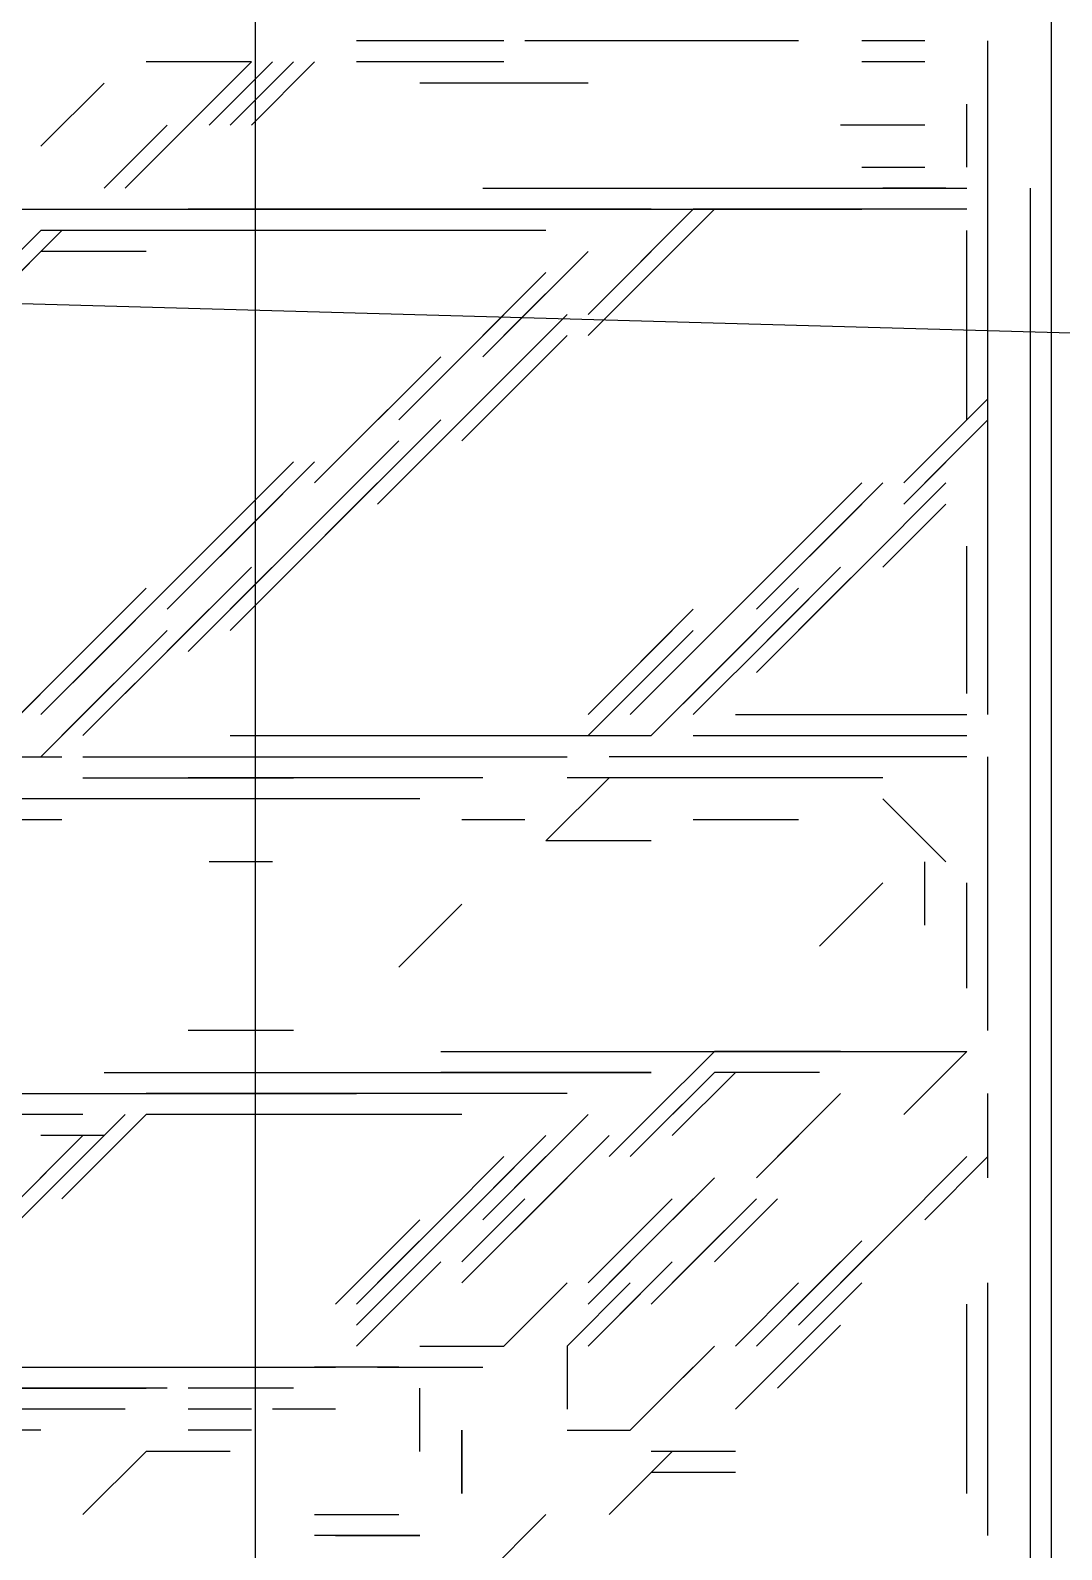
# Model space of a CAD drawing. Extents: x 34 to 168, y 38 to 138.
# Drawn here: x 93.22 to 101.38, y 110.08 to 122.1 of the extents above; entities that cross this region are included whole.
import ezdxf

# ---------------------------------------------------------------- set-up
doc = ezdxf.new("R2010")
doc.units = 0
doc.layers.add('STRUCTURE', color=1, linetype='CONTINUOUS')

msp = doc.modelspace()

# ---------------------------------------------------------------- linework, layer by layer
for p, q in [((101.3003, 126.3536), (101.3003, 106.187)), ((101.3003, 126.3536), (101.3003, 118.187)), ((101.3003, 126.3536), (101.3003, 112.8536)), ((101.3003, 126.3536), (101.3003, 111.687)), ((101.3003, 126.3536), (101.3003, 106.187)), ((101.3003, 126.3536), (101.3003, 79.8536)), ((101.3003, 126.3536), (101.3003, 118.187)), ((101.3003, 126.0203), (101.3003, 86.187)), ((101.3003, 122.687), (101.3003, 121.8536)), ((96.967, 122.0203), (95.8003, 122.0203)), ((96.967, 122.0203), (95.8003, 122.0203)), ((96.467, 122.0203), (95.967, 122.0203)), ((99.3003, 122.0203), (97.1337, 122.0203)), ((100.3003, 122.0203), (99.8003, 122.0203)), ((100.3003, 122.0203), (99.8003, 122.0203)), ((100.8003, 116.687), (100.8003, 122.0203)), ((100.8003, 121.0203), (100.8003, 122.0203)), ((100.8003, 121.0203), (100.8003, 122.0203)), ((94.967, 121.8536), (94.1337, 121.8536)), ((94.967, 121.8536), (94.467, 121.3536)), ((95.1337, 121.8536), (94.6337, 121.3536)), ((95.3003, 121.8536), (94.8003, 121.3536)), ((95.3003, 121.8536), (94.8003, 121.3536)), ((95.467, 121.8536), (94.967, 121.3536)), ((96.967, 121.8536), (95.8003, 121.8536)), ((100.3003, 121.8536), (99.8003, 121.8536)), ((100.8003, 121.0203), (100.8003, 121.8536)), ((100.8003, 121.0203), (100.8003, 121.8536)), ((93.8003, 121.687), (93.3003, 121.187)), ((93.8003, 121.687), (93.3003, 121.187)), ((97.6337, 121.687), (96.3003, 121.687)), ((100.8003, 121.0203), (100.8003, 121.687)), ((100.8003, 121.0203), (100.8003, 121.687)), ((100.6337, 121.0203), (100.6337, 121.5203)), ((100.6337, 121.0203), (100.6337, 121.5203)), ((101.3003, 121.5203), (101.3003, 121.0203)), ((94.3003, 121.3536), (93.8003, 120.8536)), ((94.467, 121.3536), (93.967, 120.8536)), ((100.3003, 121.3536), (99.6337, 121.3536)), ((99.8003, 121.0203), (100.3003, 121.0203)), ((96.8003, 120.8536), (98.3003, 120.8536)), ((97.1337, 120.8536), (97.967, 120.8536)), ((97.467, 120.8536), (100.6337, 120.8536)), ((97.467, 120.8536), (100.6337, 120.8536)), ((97.967, 120.8536), (100.6337, 120.8536)), ((98.3003, 120.8536), (100.6337, 120.8536)), ((99.467, 120.8536), (100.467, 120.8536)), ((99.8003, 120.8536), (100.6337, 120.8536)), ((99.8003, 120.8536), (100.6337, 120.8536)), ((99.967, 120.8536), (100.467, 120.8536)), ((100.467, 120.8536), (99.967, 120.8536)), ((101.1337, 120.8536), (101.1337, 77.8536)), ((93.1337, 120.687), (93.967, 120.687)), ((93.1337, 120.687), (93.967, 120.687)), ((93.967, 120.687), (98.1337, 120.687)), ((94.1337, 120.687), (97.8003, 120.687)), ((94.3003, 120.687), (97.3003, 120.687)), ((94.3003, 120.687), (98.467, 120.687)), ((94.3003, 120.687), (97.3003, 120.687)), ((94.3003, 120.687), (98.467, 120.687)), ((94.467, 120.687), (99.8003, 120.687)), ((98.1337, 120.687), (94.467, 120.687)), ((94.467, 120.687), (94.967, 120.687)), ((98.1337, 120.687), (94.8003, 120.687)), ((98.1337, 120.687), (94.8003, 120.687)), ((97.6337, 120.687), (94.967, 120.687)), ((97.6337, 120.687), (94.967, 120.687)), ((97.6337, 120.687), (95.1337, 120.687)), ((97.6337, 120.687), (95.1337, 120.687)), ((95.3003, 120.687), (96.6337, 120.687)), ((97.467, 120.687), (95.3003, 120.687)), ((97.467, 120.687), (95.3003, 120.687)), ((95.467, 120.687), (96.3003, 120.687)), ((97.467, 120.687), (95.8003, 120.687)), ((97.467, 120.687), (96.467, 120.687)), ((98.467, 120.687), (97.6337, 119.8536)), ((98.467, 120.687), (97.6337, 119.8536)), ((98.6337, 120.687), (97.8003, 119.8536)), ((98.6337, 120.687), (97.8003, 119.8536)), ((98.467, 120.687), (97.8003, 120.0203)), ((99.8003, 120.687), (98.467, 120.687)), ((100.467, 120.687), (98.467, 120.687)), ((100.6337, 120.687), (98.467, 120.687)), ((100.3003, 120.687), (98.467, 120.687)), ((100.3003, 120.687), (98.467, 120.687)), ((100.467, 120.687), (98.467, 120.687)), ((100.467, 120.687), (98.467, 120.687)), ((100.467, 120.687), (98.467, 120.687)), ((100.6337, 120.687), (98.467, 120.687)), ((100.3003, 120.687), (98.467, 120.687)), ((100.6337, 120.687), (98.6337, 120.687)), ((100.6337, 120.687), (98.6337, 120.687)), ((100.467, 120.687), (98.8003, 120.687)), ((100.467, 120.687), (99.3003, 120.687)), ((93.3003, 120.5203), (92.3003, 119.5203)), ((93.3003, 120.5203), (92.3003, 119.5203)), ((93.3003, 120.5203), (92.3003, 119.5203)), ((93.3003, 120.5203), (92.3003, 119.5203)), ((93.467, 120.5203), (92.6337, 119.687)), ((93.3003, 120.5203), (92.8003, 120.0203)), ((93.467, 120.5203), (92.8003, 119.8536)), ((93.3003, 120.5203), (92.8003, 120.0203)), ((94.3003, 120.5203), (93.3003, 120.5203)), ((94.967, 120.5203), (93.3003, 120.5203)), ((95.6337, 120.5203), (93.3003, 120.5203)), ((96.3003, 120.5203), (93.3003, 120.5203)), ((94.6337, 120.5203), (93.3003, 120.5203)), ((94.8003, 120.5203), (93.3003, 120.5203)), ((94.8003, 120.5203), (93.3003, 120.5203)), ((94.967, 120.5203), (93.3003, 120.5203)), ((95.1337, 120.5203), (93.3003, 120.5203)), ((95.1337, 120.5203), (93.3003, 120.5203)), ((94.6337, 120.5203), (93.3003, 120.5203)), ((97.3003, 120.5203), (93.467, 120.5203)), ((97.3003, 120.5203), (93.467, 120.5203)), ((97.3003, 120.5203), (94.3003, 120.5203)), ((98.467, 120.5203), (97.6337, 119.687)), ((100.6337, 119.0203), (100.6337, 120.5203)), ((100.8003, 118.8536), (100.8003, 120.5203)), ((100.8003, 116.687), (100.8003, 120.5203)), ((100.8003, 118.8536), (100.8003, 120.5203)), ((100.8003, 118.8536), (100.8003, 120.5203)), ((100.8003, 118.8536), (100.8003, 120.5203)), ((100.8003, 119.0203), (100.8003, 120.5203)), ((100.8003, 116.687), (100.8003, 120.5203)), ((93.3003, 120.3536), (92.467, 119.5203)), ((94.1337, 120.3536), (93.3003, 120.3536)), ((96.8003, 119.5203), (97.6337, 120.3536)), ((96.967, 119.687), (97.6337, 120.3536)), ((98.1337, 120.3536), (97.6337, 119.8536)), ((100.8003, 119.0203), (100.8003, 120.3536)), ((100.8003, 119.0203), (100.8003, 120.3536)), ((100.8003, 119.187), (100.8003, 120.3536)), ((100.8003, 119.187), (100.8003, 120.3536)), ((100.8003, 119.0203), (100.8003, 120.3536)), ((96.6337, 119.5203), (97.3003, 120.187)), ((96.8003, 119.687), (97.3003, 120.187)), ((97.467, 119.8536), (96.6337, 119.0203)), ((97.467, 119.8536), (96.6337, 119.0203)), ((97.467, 119.8536), (96.6337, 119.0203)), ((97.467, 119.687), (96.6337, 118.8536)), ((97.467, 119.687), (96.6337, 118.8536)), ((95.467, 118.5203), (96.467, 119.5203)), ((95.6337, 118.687), (96.467, 119.5203)), ((96.1337, 119.0203), (96.6337, 119.5203)), ((97.1337, 119.5203), (96.467, 118.8536)), ((97.1337, 119.5203), (96.6337, 119.0203)), ((97.1337, 119.5203), (96.6337, 119.0203)), ((97.1337, 119.5203), (96.6337, 119.0203)), ((100.1337, 118.5203), (100.8003, 119.187)), ((100.3003, 118.687), (100.8003, 119.187)), ((96.467, 119.0203), (95.6337, 118.187)), ((96.467, 119.0203), (95.8003, 118.3536)), ((96.467, 119.0203), (95.8003, 118.3536)), ((96.6337, 119.0203), (96.1337, 118.5203)), ((100.1337, 118.3536), (100.8003, 119.0203)), ((100.3003, 118.5203), (100.8003, 119.0203)), ((100.3003, 118.5203), (100.8003, 119.0203)), ((96.3003, 118.8536), (95.467, 118.0203)), ((95.6337, 118.3536), (96.1337, 118.8536)), ((96.467, 118.8536), (95.967, 118.3536)), ((94.3003, 117.687), (95.3003, 118.687)), ((94.967, 118.187), (95.467, 118.687)), ((94.3003, 117.687), (95.1337, 118.5203)), ((94.467, 117.687), (95.3003, 118.5203)), ((95.967, 118.5203), (95.1337, 117.687)), ((95.967, 118.5203), (95.3003, 117.8536)), ((98.967, 117.687), (99.8003, 118.5203)), ((99.1337, 117.687), (99.967, 118.5203)), ((100.467, 118.5203), (99.8003, 117.8536)), ((100.8003, 116.687), (100.8003, 118.5203)), ((94.3003, 117.5203), (95.1337, 118.3536)), ((95.8003, 118.3536), (94.8003, 117.3536)), ((95.6337, 118.3536), (95.1337, 117.8536)), ((95.6337, 118.3536), (95.1337, 117.8536)), ((98.967, 117.5203), (99.8003, 118.3536)), ((98.967, 117.687), (99.6337, 118.3536)), ((98.967, 117.5203), (99.8003, 118.3536)), ((99.3003, 117.8536), (99.8003, 118.3536)), ((100.467, 118.3536), (99.967, 117.8536)), ((100.467, 118.3536), (99.967, 117.8536)), ((100.8003, 116.687), (100.8003, 118.3536)), ((100.8003, 116.687), (100.8003, 118.3536)), ((100.8003, 116.687), (100.8003, 118.3536)), ((94.1337, 117.5203), (94.8003, 118.187)), ((95.467, 118.187), (94.8003, 117.5203)), ((98.8003, 117.5203), (99.467, 118.187)), ((100.8003, 116.8536), (100.8003, 118.187)), ((100.8003, 116.687), (100.8003, 118.187)), ((100.8003, 116.687), (100.8003, 118.187)), ((95.3003, 118.0203), (94.6337, 117.3536)), ((99.967, 118.0203), (99.467, 117.5203)), ((100.6337, 116.8536), (100.6337, 118.0203)), ((100.8003, 116.8536), (100.8003, 118.0203)), ((100.8003, 116.8536), (100.8003, 118.0203)), ((94.967, 117.8536), (94.1337, 117.0203)), ((94.967, 117.8536), (94.467, 117.3536)), ((95.1337, 117.8536), (94.6337, 117.3536)), ((99.6337, 117.8536), (98.8003, 117.0203)), ((99.8003, 117.8536), (99.1337, 117.187)), ((99.6337, 117.8536), (99.1337, 117.3536)), ((99.6337, 117.8536), (99.1337, 117.3536)), ((99.8003, 117.8536), (99.3003, 117.3536)), ((101.3003, 117.8536), (101.3003, 117.3536)), ((101.3003, 117.8536), (101.3003, 117.3536)), ((93.1337, 116.687), (94.1337, 117.687)), ((93.3003, 116.8536), (94.1337, 117.687)), ((93.8003, 117.187), (94.3003, 117.687)), ((94.967, 117.687), (94.467, 117.187)), ((99.3003, 117.687), (98.3003, 116.687)), ((99.3003, 117.687), (98.3003, 116.687)), ((99.3003, 117.687), (98.3003, 116.687)), ((99.6337, 117.687), (98.967, 117.0203)), ((100.8003, 117.187), (100.8003, 117.687)), ((93.1337, 116.687), (93.967, 117.5203)), ((93.3003, 116.687), (94.1337, 117.5203)), ((94.6337, 117.5203), (93.967, 116.8536)), ((97.6337, 116.687), (98.467, 117.5203)), ((97.967, 116.687), (98.8003, 117.5203)), ((98.1337, 116.8536), (98.8003, 117.5203)), ((98.1337, 116.8536), (98.8003, 117.5203)), ((99.1337, 117.5203), (98.3003, 116.687)), ((99.1337, 117.5203), (98.3003, 116.687)), ((99.1337, 117.5203), (98.3003, 116.687)), ((98.3003, 117.0203), (98.8003, 117.5203)), ((99.3003, 117.5203), (98.8003, 117.0203)), ((94.3003, 117.3536), (93.467, 116.5203)), ((94.467, 117.3536), (93.6337, 116.5203)), ((94.467, 117.3536), (93.6337, 116.5203)), ((97.6337, 116.687), (98.3003, 117.3536)), ((97.8003, 116.687), (98.467, 117.3536)), ((98.967, 117.3536), (98.3003, 116.687)), ((98.967, 117.3536), (98.3003, 116.687)), ((99.1337, 117.3536), (98.467, 116.687)), ((92.8003, 116.3536), (93.6337, 117.187)), ((93.3003, 116.687), (93.8003, 117.187)), ((97.6337, 116.5203), (98.3003, 117.187)), ((98.1337, 116.5203), (98.8003, 117.187)), ((98.8003, 117.187), (98.3003, 116.687)), ((93.3003, 116.3536), (93.967, 117.0203)), ((93.967, 117.0203), (93.467, 116.5203)), ((93.967, 117.0203), (93.467, 116.5203)), ((93.967, 117.0203), (93.467, 116.5203)), ((93.967, 117.0203), (93.467, 116.5203)), ((93.967, 117.0203), (93.467, 116.5203)), ((98.1337, 116.5203), (98.6337, 117.0203)), ((98.1337, 116.5203), (98.6337, 117.0203)), ((101.3003, 117.0203), (101.3003, 115.5203)), ((101.3003, 117.0203), (101.3003, 115.5203)), ((93.3003, 116.3536), (93.8003, 116.8536)), ((93.3003, 116.3536), (93.8003, 116.8536)), ((93.3003, 116.3536), (93.8003, 116.8536)), ((98.8003, 116.687), (100.467, 116.687)), ((99.1337, 116.687), (100.6337, 116.687)), ((99.6337, 116.687), (100.6337, 116.687)), ((94.8003, 116.5203), (97.3003, 116.5203)), ((95.3003, 116.5203), (97.3003, 116.5203)), ((95.8003, 116.5203), (97.467, 116.5203)), ((96.3003, 116.5203), (97.467, 116.5203)), ((96.967, 116.5203), (97.6337, 116.5203)), ((97.467, 116.5203), (98.1337, 116.5203)), ((97.6337, 116.5203), (98.1337, 116.5203)), ((97.6337, 116.5203), (98.1337, 116.5203)), ((97.6337, 116.5203), (98.1337, 116.5203)), ((97.6337, 116.5203), (98.1337, 116.5203)), ((98.467, 116.5203), (100.6337, 116.5203)), ((98.467, 116.5203), (100.6337, 116.5203)), ((98.467, 116.5203), (100.467, 116.5203)), ((98.467, 116.5203), (100.1337, 116.5203)), ((98.467, 116.5203), (100.6337, 116.5203)), ((98.467, 116.5203), (100.6337, 116.5203)), ((98.467, 116.5203), (100.6337, 116.5203)), ((98.467, 116.5203), (100.6337, 116.5203)), ((98.467, 116.5203), (100.6337, 116.5203)), ((98.467, 116.5203), (100.6337, 116.5203)), ((98.467, 116.5203), (100.6337, 116.5203)), ((98.6337, 116.5203), (99.467, 116.5203)), ((92.8003, 116.3536), (93.3003, 116.3536)), ((92.8003, 116.3536), (93.3003, 116.3536)), ((92.8003, 116.3536), (93.3003, 116.3536)), ((92.8003, 116.3536), (93.3003, 116.3536)), ((92.967, 116.3536), (93.467, 116.3536)), ((93.6337, 116.3536), (96.8003, 116.3536)), ((93.8003, 116.3536), (96.1337, 116.3536)), ((93.8003, 116.3536), (95.6337, 116.3536)), ((93.8003, 116.3536), (95.1337, 116.3536)), ((93.8003, 116.3536), (94.6337, 116.3536)), ((93.967, 116.3536), (97.3003, 116.3536)), ((93.967, 116.3536), (97.3003, 116.3536)), ((93.967, 116.3536), (97.3003, 116.3536)), ((93.967, 116.3536), (97.1337, 116.3536)), ((94.8003, 116.3536), (97.3003, 116.3536)), ((94.967, 116.3536), (97.467, 116.3536)), ((95.1337, 116.3536), (97.467, 116.3536)), ((95.1337, 116.3536), (97.467, 116.3536)), ((95.467, 116.3536), (97.467, 116.3536)), ((100.467, 116.3536), (97.8003, 116.3536)), ((100.6337, 116.3536), (98.3003, 116.3536)), ((100.6337, 116.3536), (98.3003, 116.3536)), ((100.6337, 116.3536), (98.967, 116.3536)), ((100.467, 116.3536), (99.967, 116.3536)), ((100.8003, 114.187), (100.8003, 116.3536)), ((93.6337, 116.187), (94.1337, 116.187)), ((93.6337, 116.187), (95.3003, 116.187)), ((93.6337, 116.187), (94.967, 116.187)), ((93.6337, 116.187), (94.8003, 116.187)), ((93.6337, 116.187), (94.967, 116.187)), ((93.8003, 116.187), (94.6337, 116.187)), ((96.8003, 116.187), (94.467, 116.187)), ((96.467, 116.187), (94.6337, 116.187)), ((96.467, 116.187), (94.6337, 116.187)), ((96.3003, 116.187), (95.8003, 116.187)), ((97.8003, 116.187), (97.3003, 115.687)), ((97.8003, 116.187), (97.3003, 115.687)), ((98.1337, 116.187), (97.467, 116.187)), ((98.1337, 116.187), (97.467, 116.187)), ((98.8003, 116.187), (97.6337, 116.187)), ((98.967, 116.187), (97.6337, 116.187)), ((99.967, 116.187), (97.8003, 116.187)), ((99.967, 116.187), (97.8003, 116.187)), ((93.3003, 116.0203), (92.8003, 116.0203)), ((93.8003, 116.0203), (92.967, 116.0203)), ((93.8003, 116.0203), (92.967, 116.0203)), ((95.6337, 116.0203), (93.3003, 116.0203)), ((96.3003, 116.0203), (94.3003, 116.0203)), ((95.6337, 116.0203), (94.967, 116.0203)), ((95.6337, 116.0203), (94.967, 116.0203)), ((99.967, 116.0203), (100.467, 115.5203)), ((100.8003, 114.187), (100.8003, 116.0203)), ((100.8003, 114.3536), (100.8003, 116.0203)), ((100.8003, 114.187), (100.8003, 116.0203)), ((93.467, 115.8536), (92.967, 115.8536)), ((97.1337, 115.8536), (96.6337, 115.8536)), ((99.3003, 115.8536), (98.467, 115.8536)), ((98.1337, 115.687), (97.3003, 115.687)), ((95.1337, 115.5203), (94.6337, 115.5203)), ((100.3003, 115.0203), (100.3003, 115.5203)), ((100.3003, 115.0203), (100.3003, 115.5203)), ((99.467, 114.8536), (99.967, 115.3536)), ((100.6337, 114.5203), (100.6337, 115.3536)), ((100.6337, 114.5203), (100.6337, 115.3536)), ((100.8003, 114.687), (100.8003, 115.3536)), ((101.1337, 115.3536), (101.1337, 78.0203)), ((101.1337, 115.3536), (101.1337, 78.0203)), ((96.6337, 115.187), (96.1337, 114.687)), ((95.3003, 114.187), (94.467, 114.187)), ((96.467, 114.0203), (96.967, 114.0203)), ((96.967, 114.0203), (99.1337, 114.0203)), ((97.3003, 114.0203), (97.8003, 114.0203)), ((97.467, 114.0203), (99.8003, 114.0203)), ((97.467, 114.0203), (100.467, 114.0203)), ((97.467, 114.0203), (99.8003, 114.0203)), ((97.6337, 114.0203), (100.467, 114.0203)), ((98.6337, 114.0203), (98.1337, 113.5203)), ((98.3003, 114.0203), (100.6337, 114.0203)), ((98.3003, 114.0203), (100.6337, 114.0203)), ((99.6337, 114.0203), (98.6337, 114.0203)), ((99.6337, 114.0203), (98.6337, 114.0203)), ((99.6337, 114.0203), (98.6337, 114.0203)), ((99.6337, 114.0203), (98.8003, 114.0203)), ((99.6337, 114.0203), (98.967, 114.0203)), ((98.967, 114.0203), (100.6337, 114.0203)), ((99.6337, 114.0203), (98.967, 114.0203)), ((99.6337, 114.0203), (98.967, 114.0203)), ((99.467, 114.0203), (98.967, 114.0203)), ((99.467, 114.0203), (98.967, 114.0203)), ((100.6337, 114.0203), (100.1337, 113.5203)), ((100.6337, 114.0203), (100.1337, 113.5203)), ((100.6337, 114.0203), (100.1337, 113.5203)), ((93.8003, 113.8536), (96.8003, 113.8536)), ((93.8003, 113.8536), (96.8003, 113.8536)), ((93.967, 113.8536), (96.3003, 113.8536)), ((94.467, 113.8536), (96.3003, 113.8536)), ((94.6337, 113.8536), (97.3003, 113.8536)), ((94.8003, 113.8536), (97.467, 113.8536)), ((94.967, 113.8536), (98.1337, 113.8536)), ((94.967, 113.8536), (98.1337, 113.8536)), ((95.1337, 113.8536), (98.1337, 113.8536)), ((98.1337, 113.8536), (96.467, 113.8536)), ((97.8003, 113.8536), (96.467, 113.8536)), ((97.8003, 113.8536), (96.467, 113.8536)), ((97.6337, 113.8536), (96.467, 113.8536)), ((97.8003, 113.8536), (96.467, 113.8536)), ((97.6337, 113.8536), (96.6337, 113.8536)), ((97.6337, 113.8536), (96.6337, 113.8536)), ((97.6337, 113.8536), (96.6337, 113.8536)), ((97.6337, 113.8536), (96.6337, 113.8536)), ((97.6337, 113.8536), (96.8003, 113.8536)), ((97.6337, 113.8536), (97.1337, 113.8536)), ((98.6337, 113.8536), (97.967, 113.187)), ((98.6337, 113.8536), (98.1337, 113.3536)), ((98.8003, 113.8536), (98.3003, 113.3536)), ((99.3003, 113.8536), (98.6337, 113.8536)), ((99.467, 113.8536), (98.6337, 113.8536)), ((99.467, 113.8536), (98.6337, 113.8536)), ((99.3003, 113.8536), (98.8003, 113.8536)), ((91.6337, 113.687), (94.1337, 113.687)), ((92.1337, 113.687), (94.1337, 113.687)), ((92.3003, 113.687), (94.8003, 113.687)), ((92.3003, 113.687), (94.8003, 113.687)), ((92.467, 113.687), (94.967, 113.687)), ((96.3003, 113.687), (94.1337, 113.687)), ((96.3003, 113.687), (94.1337, 113.687)), ((96.3003, 113.687), (94.1337, 113.687)), ((94.3003, 113.687), (95.8003, 113.687)), ((96.467, 113.687), (94.3003, 113.687)), ((96.3003, 113.687), (94.3003, 113.687)), ((96.3003, 113.687), (94.3003, 113.687)), ((96.467, 113.687), (94.3003, 113.687)), ((96.467, 113.687), (94.3003, 113.687)), ((96.467, 113.687), (94.3003, 113.687)), ((95.8003, 113.687), (94.467, 113.687)), ((96.6337, 113.687), (94.467, 113.687)), ((96.967, 113.687), (95.3003, 113.687)), ((97.3003, 113.687), (95.967, 113.687)), ((97.3003, 113.687), (96.3003, 113.687)), ((97.467, 113.687), (96.8003, 113.687)), ((98.3003, 113.687), (97.8003, 113.187)), ((98.967, 113.0203), (99.6337, 113.687)), ((98.967, 113.0203), (99.6337, 113.687)), ((98.967, 113.0203), (99.6337, 113.687)), ((99.1337, 113.187), (99.6337, 113.687)), ((100.8003, 113.0203), (100.8003, 113.687)), ((100.8003, 113.0203), (100.8003, 113.687)), ((100.8003, 113.0203), (100.8003, 113.687)), ((93.6337, 113.5203), (90.467, 113.5203)), ((93.6337, 113.5203), (90.6337, 113.5203)), ((93.6337, 113.5203), (90.6337, 113.5203)), ((93.467, 113.5203), (90.8003, 113.5203)), ((93.967, 113.5203), (93.467, 113.0203)), ((93.967, 113.5203), (93.467, 113.0203)), ((94.1337, 113.5203), (93.6337, 113.0203)), ((95.1337, 113.5203), (94.1337, 113.5203)), ((95.8003, 113.5203), (94.1337, 113.5203)), ((96.1337, 113.5203), (94.3003, 113.5203)), ((96.6337, 113.5203), (94.3003, 113.5203)), ((96.967, 112.8536), (97.6337, 113.5203)), ((100.8003, 113.0203), (100.8003, 113.5203)), ((93.6337, 113.3536), (92.6337, 112.3536)), ((93.8003, 113.3536), (93.3003, 113.3536)), ((93.8003, 113.3536), (93.3003, 112.8536)), ((93.8003, 113.3536), (93.3003, 113.3536)), ((93.967, 113.3536), (93.467, 112.8536)), ((96.8003, 112.8536), (97.3003, 113.3536)), ((97.8003, 113.3536), (97.3003, 112.8536)), ((97.8003, 113.3536), (97.3003, 112.8536)), ((92.967, 112.687), (93.467, 113.187)), ((96.467, 112.687), (96.967, 113.187)), ((96.6337, 112.687), (97.1337, 113.187)), ((96.8003, 112.687), (97.3003, 113.187)), ((96.8003, 112.687), (97.3003, 113.187)), ((99.967, 112.5203), (100.6337, 113.187)), ((99.967, 112.5203), (100.6337, 113.187)), ((100.3003, 112.687), (100.8003, 113.187)), ((93.3003, 113.0203), (92.467, 112.187)), ((93.3003, 113.0203), (92.6337, 112.3536)), ((93.3003, 113.0203), (92.8003, 112.5203)), ((93.3003, 113.0203), (92.8003, 112.5203)), ((97.467, 113.0203), (96.6337, 112.187)), ((97.467, 113.0203), (96.8003, 112.3536)), ((97.967, 112.3536), (98.6337, 113.0203)), ((93.3003, 112.8536), (92.467, 112.0203)), ((95.967, 112.187), (96.6337, 112.8536)), ((97.3003, 112.8536), (96.6337, 112.187)), ((97.1337, 112.8536), (96.6337, 112.3536)), ((97.1337, 112.8536), (96.6337, 112.3536)), ((97.8003, 112.187), (98.467, 112.8536)), ((97.8003, 112.187), (98.467, 112.8536)), ((97.8003, 112.3536), (98.3003, 112.8536)), ((97.8003, 112.187), (98.467, 112.8536)), ((97.8003, 112.187), (98.467, 112.8536)), ((97.8003, 112.187), (98.467, 112.8536)), ((98.967, 112.8536), (98.467, 112.3536)), ((98.967, 112.8536), (98.467, 112.3536)), ((98.967, 112.8536), (98.467, 112.3536)), ((99.1337, 112.8536), (98.6337, 112.3536)), ((99.1337, 112.8536), (98.6337, 112.3536)), ((99.8003, 112.3536), (100.3003, 112.8536)), ((99.8003, 112.3536), (100.3003, 112.8536)), ((95.6337, 112.0203), (96.3003, 112.687)), ((95.8003, 112.0203), (96.467, 112.687)), ((95.967, 112.0203), (96.6337, 112.687)), ((95.967, 112.187), (96.467, 112.687)), ((95.967, 112.0203), (96.6337, 112.687)), ((95.967, 112.0203), (96.6337, 112.687)), ((95.967, 112.0203), (96.6337, 112.687)), ((97.6337, 112.0203), (98.3003, 112.687)), ((97.6337, 112.187), (98.1337, 112.687)), ((97.6337, 112.187), (98.1337, 112.687)), ((97.6337, 112.0203), (98.3003, 112.687)), ((97.6337, 112.0203), (98.3003, 112.687)), ((97.6337, 112.0203), (98.3003, 112.687)), ((97.8003, 112.187), (98.3003, 112.687)), ((98.8003, 112.687), (98.1337, 112.0203)), ((98.8003, 112.687), (98.1337, 112.0203)), ((98.8003, 112.687), (98.3003, 112.187)), ((99.467, 112.0203), (100.1337, 112.687)), ((99.467, 112.0203), (100.1337, 112.687)), ((99.6337, 112.187), (100.1337, 112.687)), ((99.6337, 112.187), (100.1337, 112.687)), ((101.1337, 112.687), (101.1337, 111.5203)), ((95.967, 112.0203), (96.467, 112.5203)), ((99.1337, 111.8536), (99.8003, 112.5203)), ((99.3003, 111.8536), (99.967, 112.5203)), ((95.8003, 111.8536), (96.3003, 112.3536)), ((96.467, 112.3536), (95.8003, 111.687)), ((96.467, 112.3536), (95.8003, 111.687)), ((96.467, 112.3536), (95.967, 111.8536)), ((98.3003, 112.3536), (97.8003, 111.8536)), ((99.1337, 111.8536), (99.6337, 112.3536)), ((99.1337, 111.8536), (99.6337, 112.3536)), ((96.967, 111.687), (97.467, 112.187)), ((97.967, 112.187), (97.467, 111.687)), ((98.1337, 112.187), (97.6337, 111.687)), ((98.8003, 111.687), (99.3003, 112.187)), ((98.967, 111.687), (99.467, 112.187)), ((99.8003, 112.187), (98.967, 111.3536)), ((99.8003, 112.187), (99.3003, 111.687)), ((99.8003, 112.187), (99.3003, 111.687)), ((99.8003, 112.187), (99.3003, 111.687)), ((100.8003, 110.3536), (100.8003, 112.187)), ((100.8003, 110.187), (100.8003, 112.187)), ((100.8003, 110.3536), (100.8003, 112.187)), ((100.8003, 110.187), (100.8003, 112.187)), ((100.8003, 110.187), (100.8003, 112.187)), ((100.8003, 110.187), (100.8003, 112.187)), ((100.8003, 110.187), (100.8003, 112.187)), ((100.8003, 110.3536), (100.8003, 112.187)), ((99.6337, 112.0203), (98.967, 111.3536)), ((99.6337, 112.0203), (98.967, 111.3536)), ((99.6337, 112.0203), (98.967, 111.3536)), ((99.6337, 112.0203), (98.967, 111.3536)), ((100.6337, 110.5203), (100.6337, 112.0203)), ((100.6337, 110.5203), (100.6337, 112.0203)), ((100.8003, 110.3536), (100.8003, 112.0203)), ((100.8003, 110.3536), (100.8003, 112.0203)), ((100.8003, 110.187), (100.8003, 112.0203)), ((100.8003, 110.187), (100.8003, 112.0203)), ((99.467, 111.8536), (98.967, 111.3536)), ((99.467, 111.8536), (98.967, 111.3536)), ((99.6337, 111.8536), (99.1337, 111.3536)), ((99.6337, 111.8536), (99.1337, 111.3536)), ((96.3003, 111.687), (96.967, 111.687)), ((96.3003, 111.687), (96.967, 111.687)), ((96.3003, 111.687), (96.8003, 111.687)), ((96.467, 111.687), (96.967, 111.687)), ((97.467, 111.687), (97.467, 111.187)), ((97.467, 111.687), (97.467, 111.187)), ((98.1337, 111.187), (98.6337, 111.687)), ((99.3003, 111.687), (98.8003, 111.187)), ((99.3003, 111.687), (98.8003, 111.187)), ((92.1337, 111.5203), (94.1337, 111.5203)), ((92.467, 111.5203), (94.8003, 111.5203)), ((92.8003, 111.5203), (94.967, 111.5203)), ((93.3003, 111.5203), (94.967, 111.5203)), ((93.6337, 111.5203), (95.1337, 111.5203)), ((93.8003, 111.5203), (95.1337, 111.5203)), ((93.8003, 111.5203), (95.1337, 111.5203)), ((93.967, 111.5203), (95.1337, 111.5203)), ((93.967, 111.5203), (95.1337, 111.5203)), ((93.967, 111.5203), (95.1337, 111.5203)), ((94.1337, 111.5203), (95.1337, 111.5203)), ((94.3003, 111.5203), (95.6337, 111.5203)), ((94.3003, 111.5203), (95.1337, 111.5203)), ((94.3003, 111.5203), (95.1337, 111.5203)), ((96.1337, 111.5203), (95.467, 111.5203)), ((96.1337, 111.5203), (95.467, 111.5203)), ((96.1337, 111.5203), (95.467, 111.5203)), ((95.967, 111.5203), (96.8003, 111.5203)), ((95.967, 111.5203), (96.8003, 111.5203)), ((95.967, 111.5203), (96.8003, 111.5203)), ((95.967, 111.5203), (96.8003, 111.5203)), ((95.967, 111.5203), (96.8003, 111.5203)), ((95.967, 111.5203), (96.8003, 111.5203)), ((95.967, 111.5203), (96.8003, 111.5203)), ((95.967, 111.5203), (96.6337, 111.5203)), ((95.967, 111.5203), (96.8003, 111.5203)), ((97.967, 111.0203), (98.467, 111.5203)), ((91.467, 111.3536), (93.967, 111.3536)), ((91.467, 111.3536), (94.1337, 111.3536)), ((91.467, 111.3536), (94.1337, 111.3536)), ((91.6337, 111.3536), (93.8003, 111.3536)), ((91.6337, 111.3536), (93.467, 111.3536)), ((91.6337, 111.3536), (93.967, 111.3536)), ((91.6337, 111.3536), (93.8003, 111.3536)), ((91.6337, 111.3536), (93.8003, 111.3536)), ((91.6337, 111.3536), (93.6337, 111.3536)), ((91.6337, 111.3536), (93.6337, 111.3536)), ((93.967, 111.3536), (92.8003, 111.3536)), ((94.3003, 111.3536), (93.3003, 111.3536)), ((94.3003, 111.3536), (93.3003, 111.3536)), ((94.1337, 111.3536), (93.6337, 111.3536)), ((95.3003, 111.3536), (94.467, 111.3536)), ((96.3003, 110.8536), (96.3003, 111.3536)), ((101.3003, 111.3536), (101.3003, 108.187)), ((93.467, 111.187), (92.1337, 111.187)), ((93.967, 111.187), (92.3003, 111.187)), ((93.8003, 111.187), (92.467, 111.187)), ((93.8003, 111.187), (92.467, 111.187)), ((94.967, 111.187), (94.467, 111.187)), ((94.967, 111.187), (94.467, 111.187)), ((95.6337, 111.187), (95.1337, 111.187)), ((95.6337, 111.187), (95.1337, 111.187)), ((93.3003, 111.0203), (92.3003, 111.0203)), ((94.967, 111.0203), (94.467, 111.0203)), ((96.6337, 111.0203), (96.6337, 110.5203)), ((96.6337, 110.5203), (96.6337, 111.0203)), ((97.467, 111.0203), (97.967, 111.0203)), ((101.1337, 111.0203), (101.1337, 85.187)), ((94.1337, 110.8536), (93.6337, 110.3536)), ((94.1337, 110.8536), (93.6337, 110.3536)), ((94.8003, 110.8536), (94.1337, 110.8536)), ((94.8003, 110.8536), (94.1337, 110.8536)), ((98.3003, 110.8536), (97.8003, 110.3536)), ((98.8003, 110.8536), (98.1337, 110.8536)), ((98.8003, 110.8536), (98.1337, 110.8536)), ((98.8003, 110.8536), (98.1337, 110.8536)), ((98.8003, 110.687), (98.1337, 110.687)), ((95.467, 110.3536), (96.1337, 110.3536)), ((97.3003, 110.3536), (96.8003, 109.8536)), ((96.3003, 110.187), (95.467, 110.187)), ((96.1337, 110.187), (95.467, 110.187)), ((96.3003, 110.187), (95.467, 110.187)), ((96.3003, 110.187), (95.6337, 110.187)), ((95.6337, 110.187), (96.3003, 110.187))]:
    msp.add_line(p, q)
at = {"layer": 'STRUCTURE', "color": 1}
for p, q in [((95, 55), (95, 125)), ((55, 121), (127, 119))]:
    msp.add_line(p, q, dxfattribs=at)

doc.saveas('drawing.dxf')
